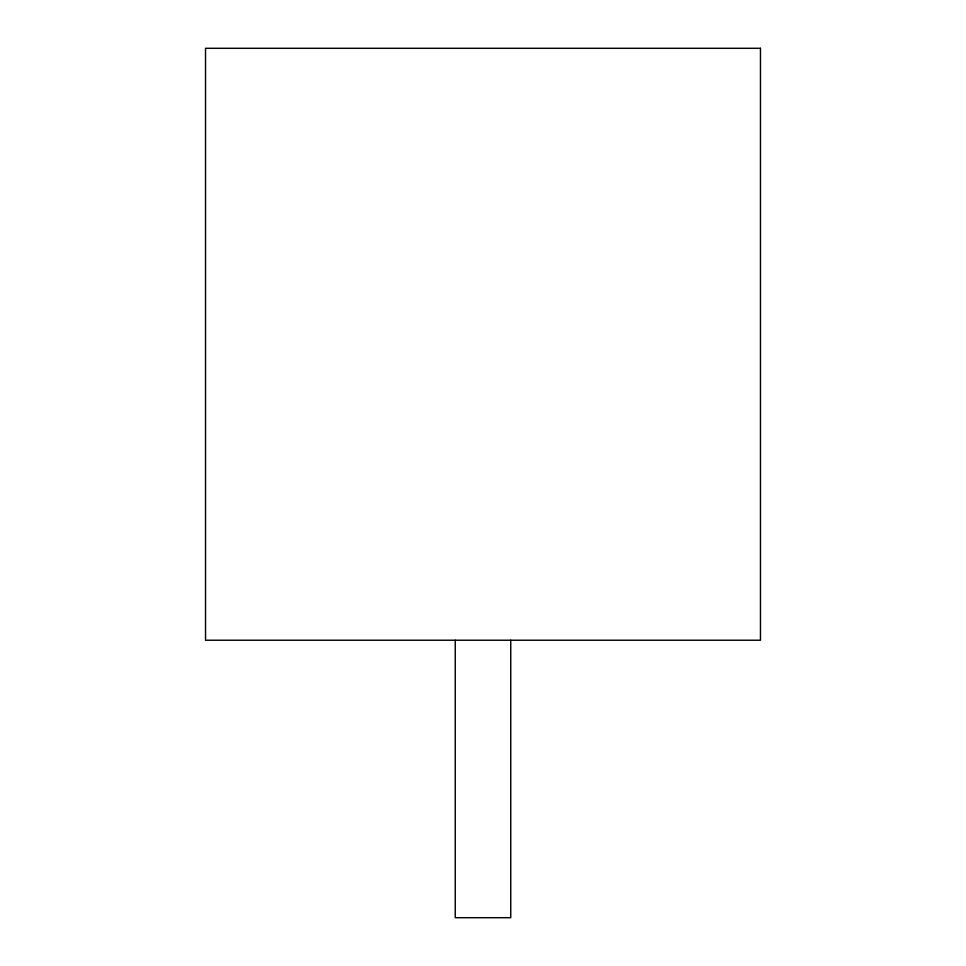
<?xml version="1.0" encoding="UTF-8"?>
<svg xmlns="http://www.w3.org/2000/svg" width="966" height="966" viewBox="0 0 966 966"><rect width="100%" height="100%" fill="white"/><g stroke="black" fill="none" stroke-linecap="round" stroke-linejoin="round"><path stroke-width="1.45" d="M510.748 640.229L510.748 917.7L455.252 917.7L455.252 640.229M760.471 48.3L205.529 48.3L205.529 640.229L760.471 640.229L760.471 48.3"/></g></svg>
